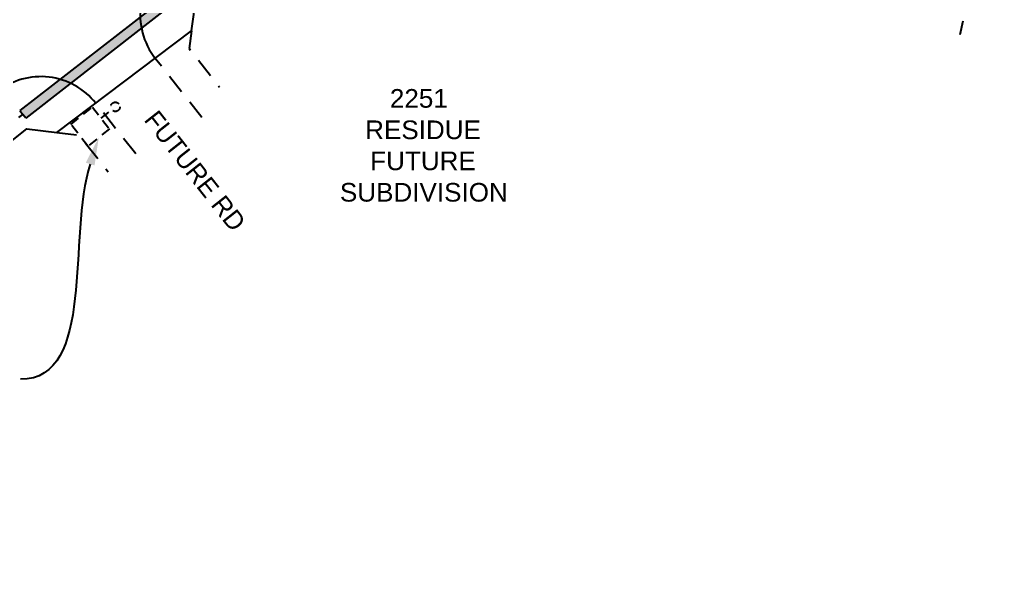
# Model space of a CAD drawing. Header units: metres. Extents: x 291565 to 291879, y 6233708 to 6234033.
# Drawn here: x 291767.6 to 291874, y 6233745 to 6233804.3 of the extents above; entities that cross this region are included whole.
import ezdxf
from ezdxf import colors
from ezdxf.entities.mleader import LeaderData, LeaderLine
from ezdxf.enums import TextEntityAlignment as Align
from ezdxf.math import Vec2, Vec3

# ---------------------------------------------------------------- set-up
doc = ezdxf.new("R2010")
doc.units = ezdxf.units.M
doc.header["$LTSCALE"] = 0.7
doc.linetypes.add('Dash', pattern=[5, 3, -2])
doc.linetypes.add('IE Trench LV', pattern=[6.5, 5, -1.5])
for name, color, linetype in [('_User Miscellaneous1', 3, 'Continuous'), ('_User Miscellaneous11', 7, 'Continuous'), ('Cadastre Developer_SP_NEW', 4, 'Continuous'), ('Cadastre Roads_SP_NEW', 8, 'Continuous'), ('Duct_SP_NEW', 2, 'Continuous'), ('Trench_SP_NEW', 2, 'Continuous')]:
    doc.layers.add(name, color=color, linetype=linetype)
doc.styles.add('ARIAL', font='arial.ttf', dxfattribs={"height": 2})
doc.styles.add('Dot', font='dotfont.shx', dxfattribs={"height": 2})

# ---------------------------------------------------------------- blocks, each defined once
blk = doc.blocks.new('A$C4FBE3B10')
at = {"layer": '_User Miscellaneous1', "color": 6, "linetype": 'Dash', "ltscale": 0.5, "flags": 128}
blk.add_lwpolyline([(0, 2.97), (0, 4.42)], dxfattribs=at)
at = {"layer": '_User Miscellaneous1', "color": 6, "linetype": 'Dash', "ltscale": 0.5}
blk.add_lwpolyline([(-1.48, 2.97), (1.48, 2.97), (1.48, 0), (-1.48, 0)], close=True, dxfattribs=at)
blk.add_circle((0, 4.92), 0.5, dxfattribs=at)

msp = doc.modelspace()

# ---------------------------------------------------------------- hatches: boundary and pattern name
at = {"layer": '_User Miscellaneous11', "ltscale": 0.5}
h = msp.add_hatch(color=256, dxfattribs=at)
h.dxf.hatch_style = 1
h.paths.add_polyline_path([(291785.47, 6233807.16), (291784.84, 6233807.98), (291767.63, 6233794.57), (291768.27, 6233793.75)])

# ---------------------------------------------------------------- linework, layer by layer
at = {"layer": 'Cadastre Developer_SP_NEW', "color": 4, "flags": 128}
msp.add_lwpolyline([(291591.11, 6233895.06, 0.074087), (291711.89, 6233752.36), (291720.48, 6233744.96), (291728.95, 6233754.95), (291728.95, 6233754.95), (291728.1, 6233760.84), (291736.68, 6233767.61), (291748.59, 6233776.99), (291765.27, 6233790.14), (291766.08, 6233790.78), (291768.39, 6233792.6), (291771.6, 6233792.22), (291786.05, 6233803.11), (291786.05, 6233803.11), (291786.55, 6233806.71, -0.197185), (291828.68, 6233815.34), (291834.91, 6233814.16), (291873.72, 6233806.8)], format="xyb", dxfattribs=at)
at = {"layer": 'Cadastre Developer_SP_NEW', "color": 8, "linetype": 'Dash', "flags": 128}
for points in [[(291869.54, 6233807.59), (291868.48, 6233802.71)], [(291786.05, 6233803.11), (291785.79, 6233801.22), (291789.04, 6233797.09)], [(291771.6, 6233792.22), (291774, 6233791.93), (291777.1, 6233788.01)]]:
    msp.add_lwpolyline(points, dxfattribs=at)
at = {"layer": 'Cadastre Roads_SP_NEW', "flags": 128}
msp.add_lwpolyline([(291873.97, 6233810.31), (291835.61, 6233817.59, -0.131326), (291832.82, 6233818.93, 0.131326), (291830.03, 6233820.27), (291829.63, 6233820.35, 0.017615), (291825.33, 6233821.01, 0.144425), (291821.99, 6233820.43, -0.11934), (291819.23, 6233819.82, 0.107891), (291794.07, 6233814.8, -0.119341), (291791.29, 6233814.31, 0.144426), (291787.97, 6233813.56, 0.019431), (291783.88, 6233811.06, 0.437714), (291782.15, 6233800.17)], format="xyb", dxfattribs=at)
at = {"layer": 'Cadastre Roads_SP_NEW', "color": 8, "linetype": 'Dash', "flags": 128}
for points in [[(291787.15, 6233793.83), (291782.15, 6233800.17)], [(291780.05, 6233789.92), (291775.76, 6233795.36)]]:
    msp.add_lwpolyline(points, dxfattribs=at)
at = {"layer": 'Cadastre Roads_SP_NEW'}
msp.add_lwpolyline([(291775.76, 6233795.36, 0.414214), (291765.23, 6233796.6), (291762.87, 6233794.75, 0.131327), (291761.02, 6233792.27, -0.131327), (291759.16, 6233789.78), (291734.28, 6233770.17, -0.131328), (291731.43, 6233768.94, 0.132016), (291728.58, 6233767.71), (291727, 6233766.47, 0.474417), (291726.76, 6233752.22)], format="xyb", dxfattribs=at)
at = {"layer": 'Duct_SP_NEW'}
for p, q in [((291784.84, 6233807.98), (291767.63, 6233794.57)), ((291785.47, 6233807.16), (291768.27, 6233793.75)), ((291767.63, 6233794.57), (291767.95, 6233794.16)), ((291768.27, 6233793.75), (291767.95, 6233794.16))]:
    msp.add_line(p, q, dxfattribs=at)
at = {"layer": 'Trench_SP_NEW', "linetype": 'IE Trench LV', "flags": 128}
msp.add_lwpolyline([(291753.22, 6233782.55), (291764.34, 6233791.32), (291765.15, 6233791.96), (291767.95, 6233794.16)], dxfattribs=at)

# ---------------------------------------------------------------- block references
at = {"layer": '_User Miscellaneous1', "color": 7, "rotation": 308.2473733650159}
msp.add_blockref('A$C4FBE3B10', (291774, 6233791.93), dxfattribs=at)

# ---------------------------------------------------------------- texts
at = {"layer": '_User Miscellaneous11', "color": 7, "style": 'ARIAL'}
for s, p in [('RESIDUE', (291804.67, 6233791.51)), ('FUTURE', (291805.21, 6233788.18)), ('SUBDIVISION', (291801.96, 6233784.81))]:
    msp.add_text(s, height=2, dxfattribs=at).set_placement(p)
at = {"layer": 'Cadastre Developer_SP_NEW', "color": 3, "style": 'ARIAL'}
msp.add_text('2251', height=2, dxfattribs=at).set_placement((291807.32, 6233794.88))
at = {"layer": 'Cadastre Roads_SP_NEW', "color": 8, "style": 'Dot'}
msp.add_text('FUTURE RD', height=2, rotation=308.2514, dxfattribs=at).set_placement((291785.64, 6233787.49), align=Align.CENTER)

# ---------------------------------------------------------------- leaders
at = {"layer": '_User Miscellaneous1', "color": 7}
ml = msp.add_multileader_mtext('Standard', dxfattribs=at)
ml.set_content('FUTURE\\PCOLUMN\\PLOCATION', color=7, style='ARIAL')
ml.set_leader_properties(color=4)
ml.build(insert=Vec2(0, 0))
ml.multileader.update_dxf_attribs({"leader_type": 2, "arrow_head_size": 3})
ctx = ml.context
ctx.base_point, ctx.char_height, ctx.arrow_head_size, ctx.plane_origin = Vec3(291749.85, 6233765.75), 2, 3, Vec3(291804.99, 6233763.77)
ctx.attachment_type = 1
notes = []
notes.append((ctx, [(0, (1, 1, 0), (291775.7, 6233765.75), (-1, 0), 8, [(0, [(291776.09, 6233791.69)], 0, [])])]))
ctx.mtext.insert, ctx.mtext.flow_direction = Vec3(291751.85, 6233766.77), 5
for ctx, leaders in notes:
    for number, flags, end, landing, length, lines in leaders:
        leader = LeaderData()
        leader.index, (leader.has_last_leader_line, leader.has_dogleg_vector, leader.attachment_direction) = number, flags
        leader.last_leader_point, leader.dogleg_vector, leader.dogleg_length = Vec3(end), Vec3(landing), length
        for number, points, colour, breaks in lines:
            line = LeaderLine()
            line.index, line.vertices, line.color, line.breaks = number, Vec3.list(points), colors.encode_raw_color(colour), breaks
            leader.lines.append(line)
        ctx.leaders.append(leader)

doc.saveas('drawing.dxf')
